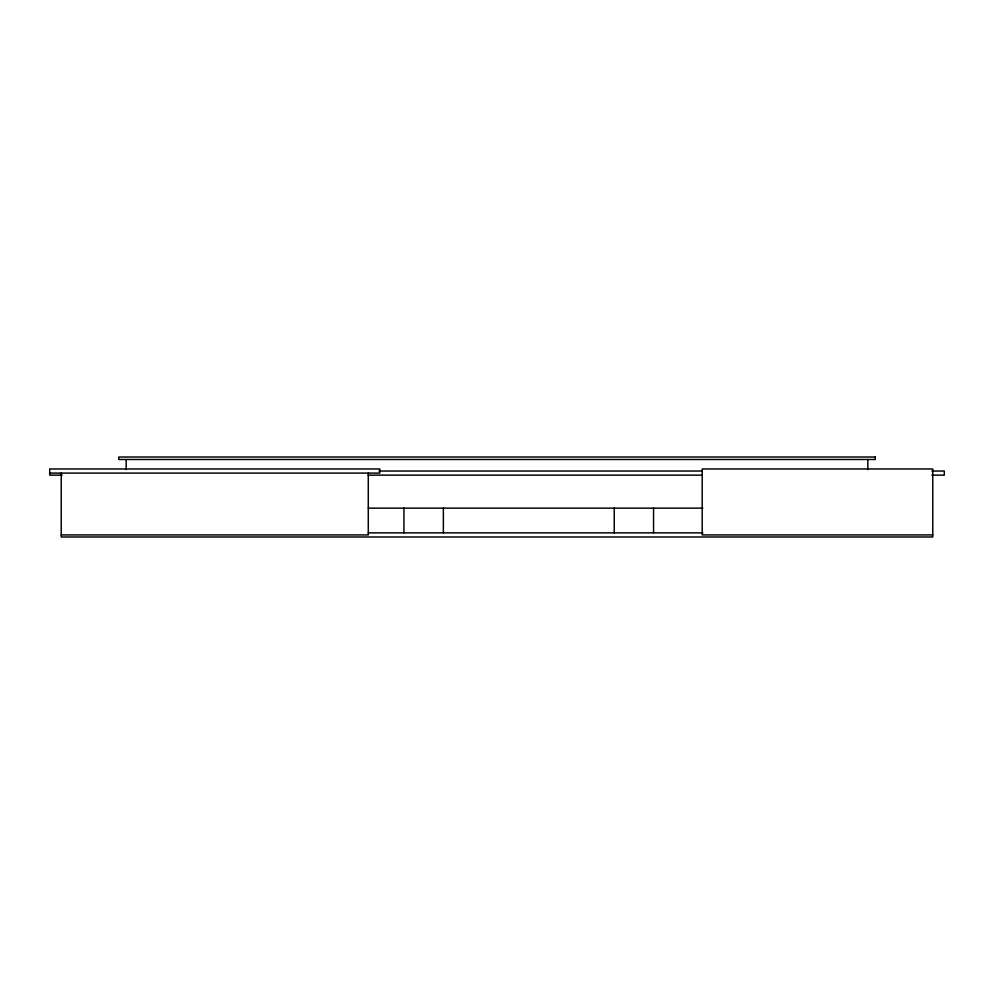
<?xml version="1.0" encoding="UTF-8"?>
<svg xmlns="http://www.w3.org/2000/svg" width="994" height="994" viewBox="0 0 994 994"><rect width="100%" height="100%" fill="white"/><g stroke="black" fill="none" stroke-linecap="round" stroke-linejoin="round"><path stroke-width="1.49" d="M378.962 471.032L702.012 471.032M931.875 471.032L944.3 471.032L944.3 475.144L931.875 475.144M49.7 473.094L379.832 473.094L379.832 468.969L49.7 468.969L49.7 475.144L62.125 475.144M368.091 475.144L702.012 475.144M368.289 508.145L702.87 508.145M368.289 532.859L702.87 532.859M61.23 534.921L368.289 534.921L368.289 473.094M932.77 534.921L702.211 534.921L702.211 468.969L932.77 468.969L932.77 536.984L61.23 536.984L61.23 473.094M867.812 459.489L867.812 469.59M653.555 508.145L653.555 532.859M614.255 508.145L614.255 532.859M443.361 508.145L443.361 532.859M403.924 508.145L403.924 532.859M126.188 459.489L126.188 469.59M875.229 457.016L118.771 457.016L118.771 459.489L875.229 459.489L875.229 457.016"/></g></svg>
